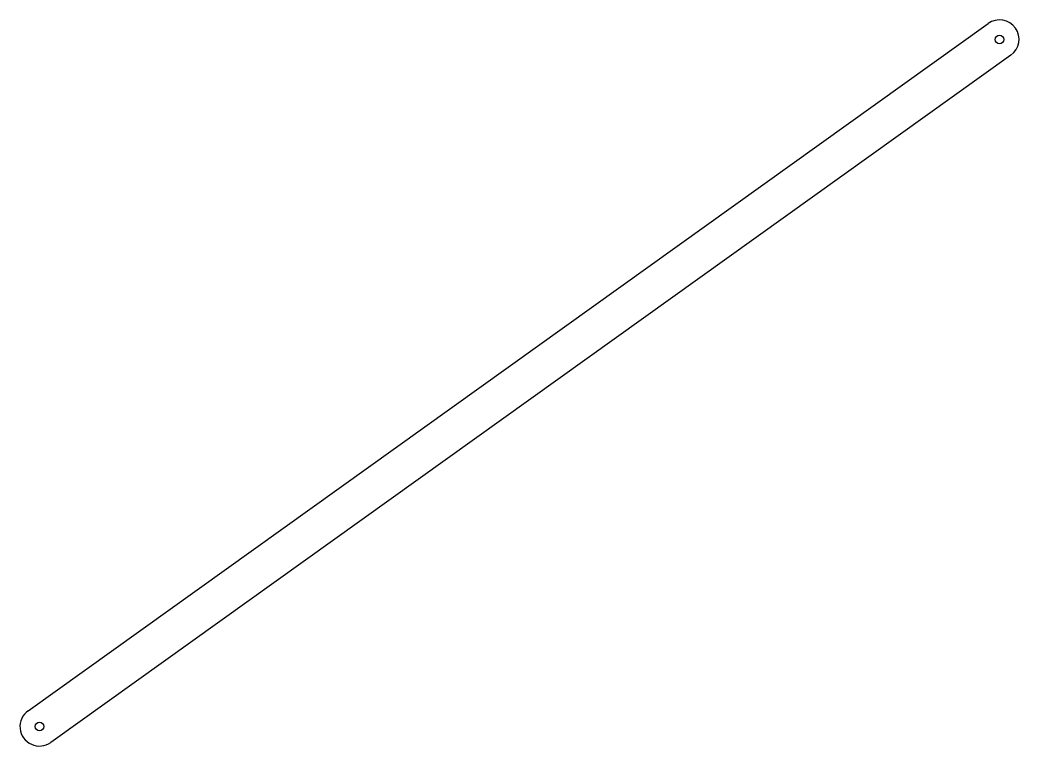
# Model space of a CAD drawing. Header units: millimetres. Extents: x 0 to 770, y 0 to 560.
import ezdxf

# ---------------------------------------------------------------- set-up
doc = ezdxf.new("R2010")
doc.units = ezdxf.units.MM

msp = doc.modelspace()

# ---------------------------------------------------------------- linework, layer by layer
for p, q in [((6.27, 27.19, 0.95), (746.27, 557.19, 0.95)), ((763.73, 532.81, 0.95), (23.73, 2.81, 0.95))]:
    msp.add_line(p, q)
for centre in [(755, 545, 0.95), (15, 15, 0.95)]:
    msp.add_circle(centre, 3.3)
for centre, start, end in [((755, 545, 0.95), -54.38915, 125.61085), ((15, 15, 0.95), 125.61085, 305.61085)]:
    msp.add_arc(centre, 15, start, end)

doc.saveas('drawing.dxf')
